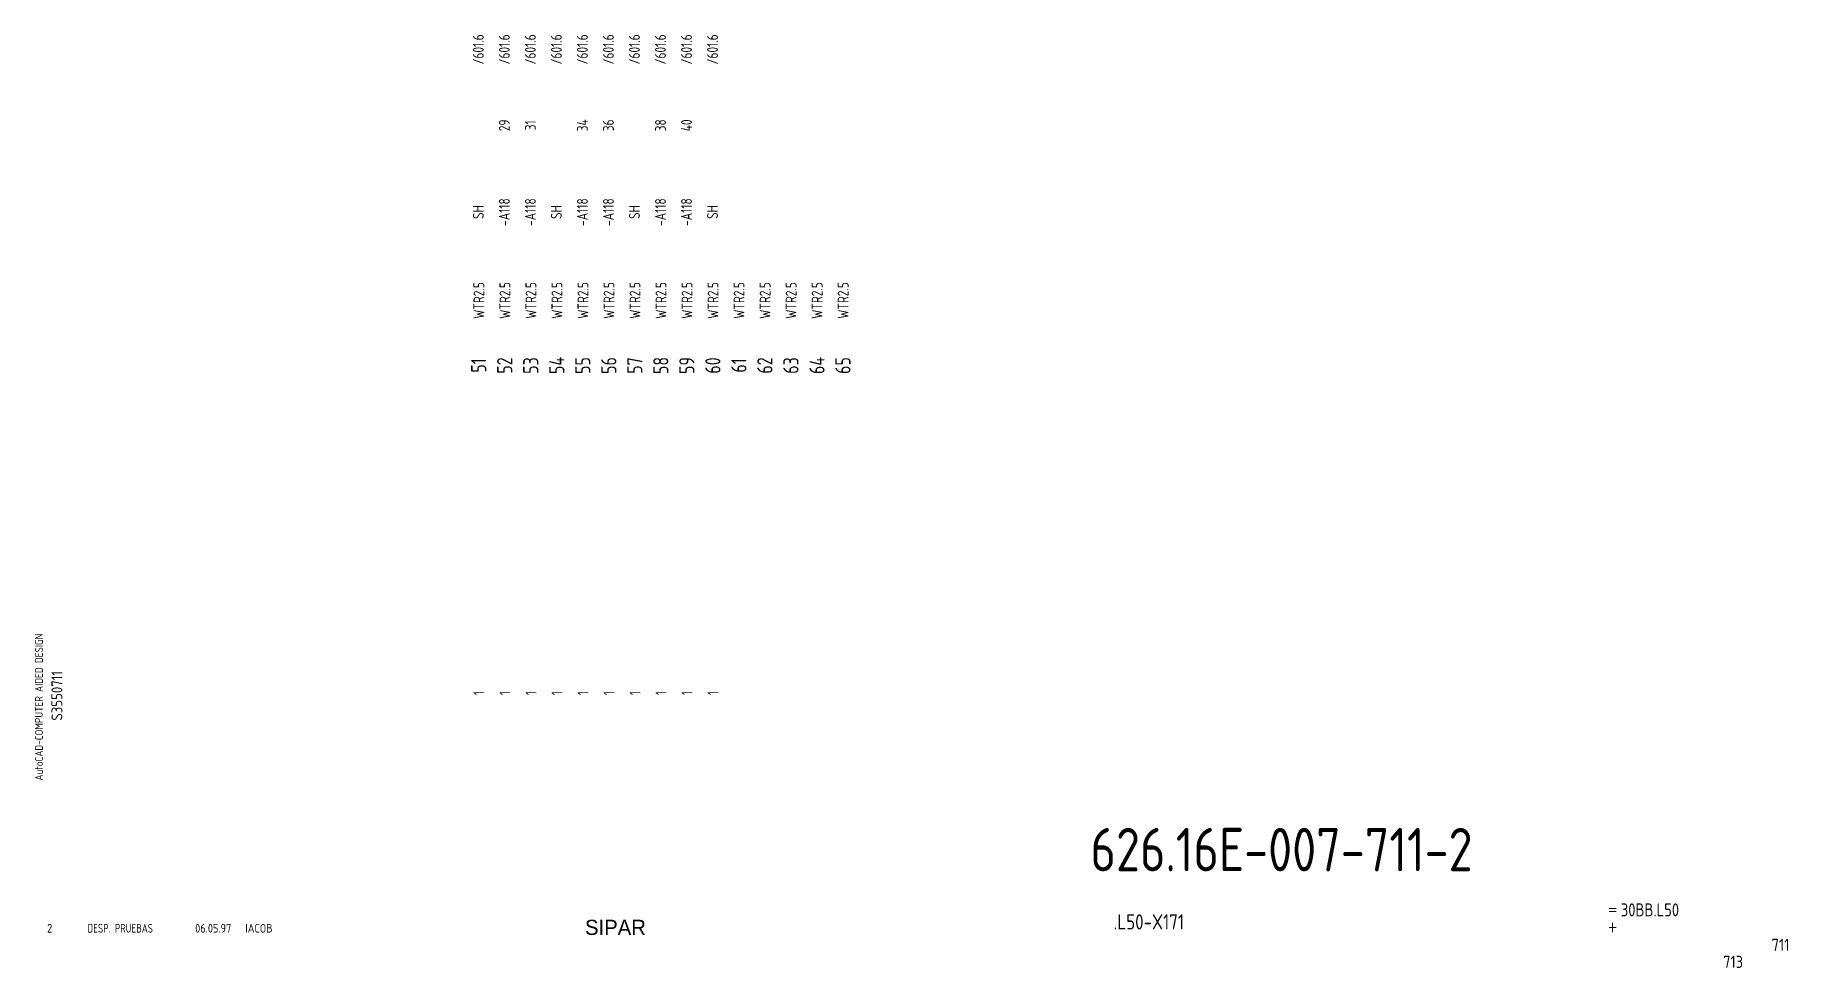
# Model space of a CAD drawing. Extents: x 10 to 414, y 6 to 221.
import ezdxf
from ezdxf.enums import TextEntityAlignment as Align

# ---------------------------------------------------------------- set-up
doc = ezdxf.new("R2010")
doc.units = 0
doc.header["$LTSCALE"] = 5
doc.header["$MEASUREMENT"] = 0
doc.layers.get('0').update_dxf_attribs({"linetype": 'CONTINUOUS'})
doc.layers.add('3', color=3, linetype='CONTINUOUS')
doc.layers.add('CART', color=7, linetype='CONTINUOUS')
doc.styles.add('DIN', font='DIN.shx', dxfattribs={"width": 0.85})
doc.styles.add('N', font='ROMANS', dxfattribs={"width": 0.85, "height": 3})
doc.styles.add('X', font='UNIV.SHX', dxfattribs={"height": 3.5})

# ---------------------------------------------------------------- blocks, each defined once
blk = doc.blocks.new('REV2')
at = {"color": 3, "style": 'DIN'}
for s, width, p in [('2', 0.9, (12.45, 13.79)), ('DESP. PRUEBAS', 0.8, (21.76, 13.79)), ('06.05.97', 0.9, (46.59, 13.79)), ('IACOB', 0.9, (58.16, 13.79))]:
    blk.add_text(s, height=2, dxfattribs=dict(at, width=width)).set_placement(p)

msp = doc.modelspace()

# ---------------------------------------------------------------- block references
at = {"linetype": 'Continuous'}
msp.add_blockref('REV2', (0, 0), dxfattribs=at)

# ---------------------------------------------------------------- texts
at = {"style": 'DIN', "width": 0.8}
for s, p in [('/601.6', (111.88, 217.36)), ('/601.6', (117.88, 217.36)), ('/601.6', (123.88, 217.36)), ('/601.6', (129.88, 217.36)), ('/601.6', (135.88, 217.36)), ('/601.6', (141.88, 217.36)), ('/601.6', (147.88, 217.36)), ('/601.6', (153.88, 217.36)), ('/601.6', (159.88, 217.36)), ('/601.6', (165.88, 217.36)), ('29', (117.88, 199.86)), ('31', (123.88, 199.86)), ('34', (135.88, 199.86)), ('36', (141.88, 199.86)), ('38', (153.88, 199.86)), ('40', (159.88, 199.86)), ('-A118', (117.88, 179.86)), ('-A118', (123.88, 179.86)), ('-A118', (135.88, 179.86)), ('-A118', (141.88, 179.86)), ('-A118', (153.88, 179.86)), ('-A118', (159.88, 179.86)), ('SH', (111.88, 179.86)), ('SH', (129.88, 179.86)), ('SH', (147.88, 179.86)), ('SH', (165.88, 179.86)), ('WTR2.5', (112, 159.5)), ('WTR2.5', (118, 159.5)), ('WTR2.5', (124, 159.5)), ('WTR2.5', (130, 159.5)), ('WTR2.5', (136, 159.5)), ('WTR2.5', (142, 159.5)), ('WTR2.5', (148, 159.5)), ('WTR2.5', (154, 159.5)), ('WTR2.5', (160, 159.5)), ('WTR2.5', (166, 159.5)), ('WTR2.5', (172, 159.5)), ('WTR2.5', (178, 159.5)), ('WTR2.5', (184, 159.5)), ('WTR2.5', (190, 159.5)), ('WTR2.5', (196, 159.5)), ('1', (112, 69)), ('1', (118, 69)), ('1', (124, 69)), ('1', (130, 69)), ('1', (136, 69)), ('1', (142, 69)), ('1', (148, 69)), ('1', (154, 69)), ('1', (160, 69)), ('1', (166, 69))]:
    msp.add_text(s, height=2.5, rotation=90, dxfattribs=at).set_placement(p, align=Align.MIDDLE)
at = {"color": 6, "style": 'DIN', "width": 0.8}
for s, p in [('51', (111.96, 144.5)), ('52', (117.96, 144.5)), ('53', (123.96, 144.5)), ('54', (129.96, 144.5)), ('55', (135.96, 144.5)), ('56', (141.96, 144.5)), ('57', (147.96, 144.5)), ('58', (153.96, 144.5)), ('59', (159.96, 144.5)), ('60', (165.96, 144.5)), ('61', (171.96, 144.5)), ('62', (177.96, 144.5)), ('63', (183.96, 144.5)), ('64', (189.96, 144.5)), ('65', (195.96, 144.5))]:
    msp.add_text(s, height=3.5, rotation=90, dxfattribs=at).set_placement(p, align=Align.MIDDLE)
at = {"color": 2, "insert": (253.04, 37.92), "char_height": 10, "width": 111.0411, "attachment_point": 1, "style": 'DIN'}
msp.add_mtext('626.16E-007-711-2', dxfattribs=at)
at = {"layer": '3', "color": 2, "style": 'DIN', "width": 0.85}
msp.add_text('.L50-X171', height=3.5, dxfattribs=at).set_placement((266.5, 14.51), align=Align.CENTER)
at = {"layer": 'CART', "color": 1, "style": 'DIN', "width": 0.9}
msp.add_text('AutoCAD-COMPUTER AIDED DESIGN', height=1.8, rotation=90, dxfattribs=at).set_placement((11.47, 48.84))
at = {"layer": 'CART', "color": 3, "style": 'N', "width": 0.85}
for s, p in [('=', (372.24, 17.91)), ('+', (372.24, 13.87))]:
    msp.add_text(s, height=2.5, dxfattribs=at).set_placement(p)
at = {"layer": 'CART', "color": 3, "style": 'DIN', "width": 0.9, "flags": 1}
msp.add_attdef('S3550711', text='', height=2.5, rotation=90, dxfattribs=at).set_placement((15.95, 68.38), align=Align.CENTER)
at = {"layer": 'CART', "color": 3, "style": 'DIN', "width": 0.85}
msp.add_attdef('30BB.L50', text='', height=3, dxfattribs=at).set_placement((375.33, 16.63), align=Align.BOTTOM_LEFT)
at = {"layer": 'CART', "color": 6, "style": 'X', "flags": 1}
msp.add_attdef('SIPAR', text='', height=3.5, dxfattribs=at).set_placement((143.5, 15), align=Align.MIDDLE)
at = {"layer": 'CART', "color": 2, "style": 'DIN', "width": 0.9, "flags": 1}
msp.add_attdef('711', text='', height=2.8, dxfattribs=at).set_placement((414.2, 9.56), align=Align.RIGHT)
at = {"layer": 'CART', "color": 7, "style": 'DIN', "width": 0.9, "flags": 1}
msp.add_attdef('713', (398.93, 5.65), '', height=2.8, dxfattribs=at)

doc.saveas('drawing.dxf')
